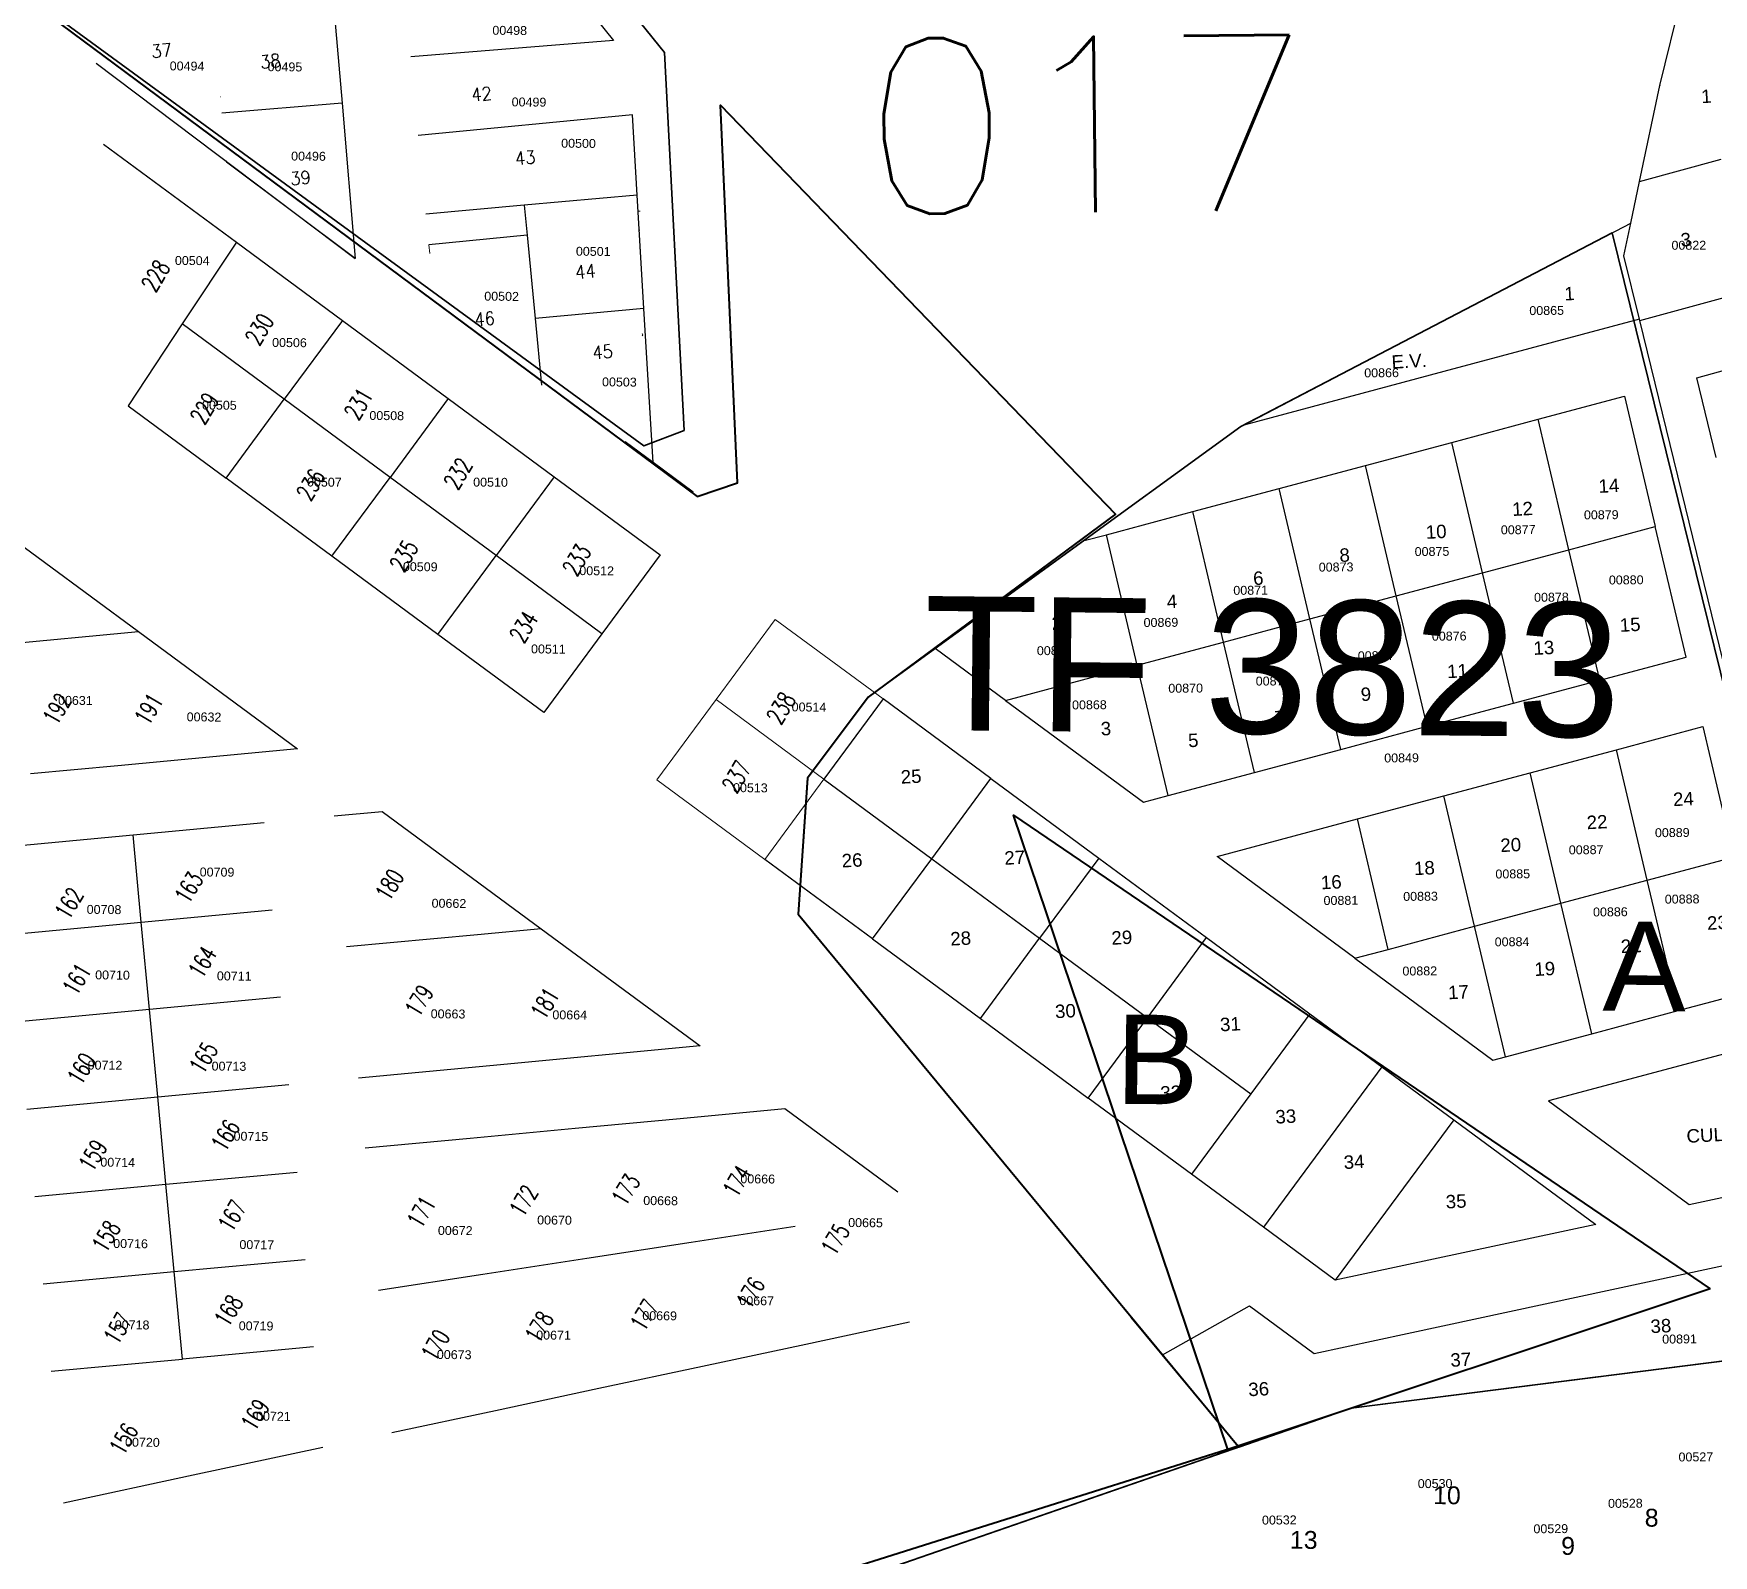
# Model space of a CAD drawing. Header units: metres. Extents: x 0 to 1324930, y 0 to 1631912.
# Drawn here: x 253340.3 to 253528.4, y 1630215.2 to 1630385.5 of the extents above; entities that cross this region are included whole.
import ezdxf
from ezdxf.enums import TextEntityAlignment as Align

# ---------------------------------------------------------------- set-up
doc = ezdxf.new("R2010")
doc.units = ezdxf.units.M
doc.header["$MEASUREMENT"] = 0
for name, color, linetype in [('A_revoir_niveau_0', 7, 'Continuous'), ('historique_numero_parcelle', 7, 'Continuous'), ('limites_parcelles', 7, 'Continuous'), ('limites_sections', 7, 'Continuous'), ('limites_tf', 7, 'Continuous'), ('numero_lot', 7, 'Continuous'), ('numero_parcelle', 7, 'Continuous')]:
    doc.layers.add(name, color=color, linetype=linetype)
for name, color, linetype, lineweight in [('ASSIETTE IMMAT', 7, 'Continuous', 0), ('cartouche', 7, 'Continuous', 0), ('JRD', 7, 'Continuous', 0), ('Lotissement 849', 7, 'Continuous', 0), ('Numero_TF', 7, 'Continuous', 0), ('Régularisation', 1, 'Continuous', 40), ('TF', 7, 'Continuous', 0)]:
    doc.layers.add(name, color=color, linetype=linetype, lineweight=lineweight)
doc.styles.get("Standard").update_dxf_attribs({"font": 'txt.shx'})
doc.styles.add('Style-Arial', font='arial.ttf')
doc.styles.add('Style-STANDARD', font='STANDARD.shx')
doc.styles.add('Style-txt', font='txt.shx')
doc.styles.add('Styledgn000', font='dgn000.shx')

msp = doc.modelspace()

# ---------------------------------------------------------------- linework, layer by layer
at = {"layer": 'A_revoir_niveau_0', "color": 7, "linetype": 'Continuous', "lineweight": 0}
for p, q in [((253426.95167, 1630302.18102, 0), (253433.74721, 1630311.24013, 0)), ((253425.8913, 1630286.92131, 0), (253425.8913, 1630286.92131, 0)), ((253475.2276, 1630227.28975, 0), (253463.19944, 1630241.80691, 0))]:
    msp.add_line(p, q, dxfattribs=at)
at = {"layer": 'ASSIETTE IMMAT', "color": 2, "linetype": 'Continuous', "lineweight": 40}
msp.add_polyline3d([(253304.28607, 1630415.55982, -1.032), (253414.61246, 1630333.66978, 0), (253419.11558, 1630335.2232, 0), (253417.22345, 1630377.50538, -0.25045), (253461.43441, 1630331.70579, 0.10568), (253433.74197, 1630311.23856, 0.16934), (253426.94604, 1630302.1753, 0.20853), (253425.89071, 1630286.92304, 0.29538), (253475.14306, 1630227.38584, 0.74179), (253420.30421, 1630210.07073, 0.73244), (253338.30498, 1630212.02092, 0.55606), (253281.71605, 1630158.44501, 0.75471), (253272.82588, 1630058.16258, 1.3218), (253238.77313, 1630009.06386, 1.53968), (253173.60872, 1629962.60402, 1.67957), (253084.70559, 1629865.60895, 2.06647)], dxfattribs=at)
at = {"layer": 'JRD', "color": 7, "linetype": 'Continuous', "lineweight": 0}
for p, q in [((253416.71523, 1630310.95472, 0), (253423.34083, 1630319.93119, 0)), ((253423.34083, 1630319.93119, 0), (253435.417, 1630311.03333, 0)), ((253444.18282, 1630314.4994, 0), (253441.23652, 1630316.67498, 0)), ((253410.10038, 1630301.97188, 0), (253416.71523, 1630310.95472, 0)), ((253416.71523, 1630310.95472, 0), (253428.78503, 1630302.04611, 0)), ((253422.17018, 1630293.06327, 0), (253410.10038, 1630301.97188, 0)), ((253422.17018, 1630293.06327, 0), (253428.78503, 1630302.04611, 0))]:
    msp.add_line(p, q, dxfattribs=at)
at = {"layer": 'limites_parcelles'}
for p, q in [((253399.06468, 1630392.43979), (253405.22724, 1630384.74537)), ((253522.37773, 1630379.69119), (253525.23401, 1630391.32533)), ((253373.94284, 1630388.34807), (253374.84904, 1630377.71748)), ((253405.22724, 1630384.74537), (253382.52684, 1630382.89533)), ((253347.30657, 1630382.20306), (253376.33133, 1630360.32871)), ((253520.09453, 1630368.93355), (253522.37773, 1630379.69119)), ((253374.84904, 1630377.71748), (253361.3702, 1630376.58328)), ((253374.84904, 1630377.71748), (253376.33133, 1630360.32871)), ((253407.3604, 1630376.42744), (253383.38132, 1630374.09598)), ((253407.89148, 1630367.43379), (253407.3604, 1630376.42744)), ((253348.13674, 1630373.122), (253363.02568, 1630362.14314)), ((253376.33133, 1630360.32871), (253361.92322, 1630371.12205)), ((253520.09453, 1630368.93355), (253529.22618, 1630371.44289)), ((253519.10632, 1630364.27748), (253520.09453, 1630368.93355)), ((253395.2333, 1630366.29061), (253384.2358, 1630365.29664)), ((253407.89148, 1630367.43379), (253395.2333, 1630366.29061)), ((253395.2333, 1630366.29061), (253395.55857, 1630362.94093)), ((253408.64205, 1630354.72291), (253407.89148, 1630367.43379)), ((253496.93471, 1630352.71581), (253519.10632, 1630364.27748)), ((253518.33458, 1630360.64132), (253519.10632, 1630364.27748)), ((253363.02568, 1630362.14314), (253356.94954, 1630352.99819)), ((253363.02568, 1630362.14314), (253374.88064, 1630353.39049)), ((253395.55857, 1630362.94093), (253384.56838, 1630361.87174)), ((253395.55857, 1630362.94093), (253396.46349, 1630353.62218)), ((253520.07627, 1630353.51999), (253518.33458, 1630360.64132)), ((253520.11007, 1630353.38179), (253533.20078, 1630356.97905)), ((253408.64205, 1630354.72291), (253396.46349, 1630353.62218)), ((253409.65922, 1630337.49733), (253408.64205, 1630354.72291)), ((253356.94954, 1630352.99819), (253350.88397, 1630343.84697)), ((253368.37103, 1630344.57379), (253356.94954, 1630352.99819)), ((253374.88064, 1630353.39049), (253368.37103, 1630344.57379)), ((253374.88064, 1630353.39049), (253386.7313, 1630344.65466)), ((253396.46349, 1630353.62218), (253397.18805, 1630346.16067)), ((253475.78229, 1630341.67773), (253496.93471, 1630352.71581)), ((253520.07627, 1630353.51999), (253498.18105, 1630347.66389)), ((253520.11007, 1630353.38179), (253520.07627, 1630353.51999)), ((253539.43174, 1630274.38044), (253520.11007, 1630353.38179)), ((253526.49686, 1630346.96714), (253543.10219, 1630351.53021)), ((253498.18105, 1630347.66389), (253475.78229, 1630341.67773)), ((253528.67627, 1630338.05611), (253526.49686, 1630346.96714)), ((253350.88397, 1630343.84697), (253361.86141, 1630335.7571)), ((253361.86141, 1630335.7571), (253368.37103, 1630344.57379)), ((253380.22599, 1630335.82114), (253368.37103, 1630344.57379)), ((253386.7313, 1630344.65466), (253380.22599, 1630335.82114)), ((253386.7313, 1630344.65466), (253398.58627, 1630335.90201)), ((253508.72578, 1630342.32898), (253518.39041, 1630344.91267)), ((253518.39041, 1630344.91267), (253521.85356, 1630330.31175)), ((253499.06116, 1630339.74529), (253508.72578, 1630342.32898)), ((253512.18889, 1630327.72828), (253508.72578, 1630342.32898)), ((253409.65922, 1630337.49733), (253406.54051, 1630339.79651)), ((253489.39654, 1630337.16161), (253499.06116, 1630339.74529)), ((253502.52421, 1630325.14481), (253499.06116, 1630339.74529)), ((253373.71637, 1630327.00445), (253380.22599, 1630335.82114)), ((253392.08722, 1630327.07906), (253380.22599, 1630335.82114)), ((253398.58627, 1630335.90201), (253392.08722, 1630327.07906)), ((253398.58627, 1630335.90201), (253410.44123, 1630327.14936)), ((253414.15347, 1630334.18406), (253409.65922, 1630337.49733)), ((253479.73192, 1630334.57792), (253489.39654, 1630337.16161)), ((253492.85954, 1630322.56135), (253489.39654, 1630337.16161)), ((253373.71637, 1630327.00445), (253361.86141, 1630335.7571)), ((253470.0673, 1630331.99423), (253479.73192, 1630334.57792)), ((253483.19486, 1630319.97788), (253479.73192, 1630334.57792)), ((253334.27609, 1630331.6945), (253352.05626, 1630318.57479)), ((253460.40267, 1630329.41054), (253470.0673, 1630331.99423)), ((253473.53019, 1630317.39442), (253470.0673, 1630331.99423)), ((253512.18889, 1630327.72828), (253521.85356, 1630330.31175)), ((253525.31672, 1630315.71082), (253521.85356, 1630330.31175)), ((253441.24036, 1630316.67864), (253457.84735, 1630328.72532)), ((253457.93221, 1630328.7501), (253460.40267, 1630329.41054)), ((253463.86551, 1630314.81095), (253460.40267, 1630329.41054)), ((253385.57134, 1630318.2518), (253373.71637, 1630327.00445)), ((253385.57134, 1630318.2518), (253392.08722, 1630327.07906)), ((253403.94218, 1630318.3264), (253392.08722, 1630327.07906)), ((253410.44123, 1630327.14936), (253403.94218, 1630318.3264)), ((253502.52421, 1630325.14481), (253512.18889, 1630327.72828)), ((253515.65203, 1630313.12744), (253512.18889, 1630327.72828)), ((253492.85954, 1630322.56135), (253502.52421, 1630325.14481)), ((253505.98733, 1630310.54405), (253502.52421, 1630325.14481)), ((253483.19486, 1630319.97788), (253492.85954, 1630322.56135)), ((253496.32264, 1630307.96067), (253492.85954, 1630322.56135)), ((253473.53019, 1630317.39442), (253483.19486, 1630319.97788)), ((253486.65794, 1630305.37728), (253483.19486, 1630319.97788)), ((253319.01708, 1630315.45984), (253352.05626, 1630318.57479)), ((253352.05626, 1630318.57479), (253369.85781, 1630305.44085)), ((253397.43256, 1630309.50971), (253385.57134, 1630318.2518)), ((253403.94218, 1630318.3264), (253397.43256, 1630309.50971)), ((253463.86551, 1630314.81095), (253473.53019, 1630317.39442)), ((253476.99325, 1630302.7939), (253473.53019, 1630317.39442)), ((253449.11335, 1630310.86755), (253441.24036, 1630316.67864)), ((253515.65203, 1630313.12744), (253525.31672, 1630315.71082)), ((253449.11335, 1630310.86755), (253463.86551, 1630314.81095)), ((253467.32856, 1630300.21051), (253463.86551, 1630314.81095)), ((253505.98733, 1630310.54405), (253515.65203, 1630313.12744)), ((253435.417, 1630311.03333), (253428.78503, 1630302.04611)), ((253447.48672, 1630302.12542), (253435.417, 1630311.03333)), ((253449.11335, 1630310.86755), (253464.55583, 1630299.46936)), ((253496.32264, 1630307.96067), (253505.98733, 1630310.54405)), ((253486.65794, 1630305.37728), (253496.32264, 1630307.96067)), ((253517.49904, 1630305.34028), (253527.16374, 1630307.92366)), ((253527.16374, 1630307.92366), (253530.62689, 1630293.32274)), ((253369.85781, 1630305.44085), (253349.73961, 1630303.54934)), ((253476.99325, 1630302.7939), (253486.65794, 1630305.37728)), ((253507.83435, 1630302.75689), (253517.49904, 1630305.34028)), ((253520.9622, 1630290.73935), (253517.49904, 1630305.34028)), ((253349.73961, 1630303.54934), (253339.96188, 1630302.63339)), ((253428.78503, 1630302.04611), (253440.85736, 1630293.14336)), ((253440.85903, 1630293.14564), (253447.48672, 1630302.12542)), ((253447.48672, 1630302.12542), (253459.5566, 1630293.21612)), ((253467.32856, 1630300.21051), (253476.99325, 1630302.7939)), ((253498.16966, 1630300.17351), (253507.83435, 1630302.75689)), ((253511.29751, 1630288.15597), (253507.83435, 1630302.75689)), ((253464.55583, 1630299.46936), (253467.32856, 1630300.21051)), ((253488.50496, 1630297.59012), (253498.16966, 1630300.17351)), ((253501.63281, 1630285.57258), (253498.16966, 1630300.17351)), ((253373.95657, 1630297.93058), (253379.34898, 1630298.43161)), ((253379.34898, 1630298.43161), (253397.13455, 1630285.30791)), ((253351.45462, 1630295.82245), (253366.1248, 1630297.19097)), ((253472.79229, 1630293.39011), (253488.50496, 1630297.59012)), ((253491.96812, 1630282.9892), (253488.50496, 1630297.59012)), ((253336.78874, 1630294.4371), (253351.45462, 1630295.82245)), ((253352.3736, 1630286.03766), (253351.45462, 1630295.82245)), ((253434.23959, 1630284.15495), (253422.17018, 1630293.06327)), ((253434.23959, 1630284.15495), (253440.85736, 1630293.14336)), ((253440.85736, 1630293.14336), (253440.85903, 1630293.14564)), ((253440.85736, 1630293.14336), (253452.93099, 1630284.23965)), ((253459.5566, 1630293.21612), (253452.93099, 1630284.23965)), ((253459.5566, 1630293.21612), (253471.63277, 1630284.31827)), ((253488.23565, 1630281.99151), (253472.79229, 1630293.39011)), ((253520.9622, 1630290.73935), (253530.62689, 1630293.32274)), ((253511.29751, 1630288.15597), (253520.9622, 1630290.73935)), ((253524.42536, 1630276.13843), (253520.9622, 1630290.73935)), ((253352.3736, 1630286.03766), (253367.03924, 1630287.41437)), ((253501.63281, 1630285.57258), (253511.29751, 1630288.15597)), ((253514.76066, 1630273.55505), (253511.29751, 1630288.15597)), ((253337.70318, 1630284.6605), (253352.3736, 1630286.03766)), ((253353.29259, 1630276.25288), (253352.3736, 1630286.03766)), ((253397.13455, 1630285.30791), (253390.00154, 1630284.63949)), ((253397.13455, 1630285.30791), (253414.93069, 1630272.17795)), ((253491.96812, 1630282.9892), (253501.63281, 1630285.57258)), ((253505.09597, 1630270.97166), (253501.63281, 1630285.57258)), ((253390.00154, 1630284.63949), (253375.32509, 1630283.2604)), ((253434.23959, 1630284.15495), (253443.02088, 1630277.68512)), ((253446.30461, 1630275.26213), (253452.93099, 1630284.23965)), ((253452.93099, 1630284.23965), (253465.00398, 1630275.33642)), ((253465.00398, 1630275.33642), (253471.63277, 1630284.31827)), ((253471.63277, 1630284.31827), (253483.18739, 1630275.78991)), ((253488.23565, 1630281.99151), (253491.96812, 1630282.9892)), ((253488.23565, 1630281.99151), (253503.67901, 1630270.59291)), ((253367.96424, 1630277.63151), (253353.29259, 1630276.25288)), ((253443.02088, 1630277.68512), (253446.30461, 1630275.26213)), ((253524.42536, 1630276.13843), (253534.09005, 1630278.72182)), ((253353.2878, 1630276.25243), (253338.62817, 1630274.87764)), ((253353.29259, 1630276.25288), (253353.2878, 1630276.25243)), ((253354.21064, 1630266.47798), (253353.29259, 1630276.25288)), ((253483.18739, 1630275.78991), (253476.56714, 1630266.80916)), ((253483.18739, 1630275.78991), (253491.23758, 1630269.85742)), ((253514.76066, 1630273.55505), (253524.42536, 1630276.13843)), ((253446.30461, 1630275.26213), (253458.37563, 1630266.35517)), ((253458.37563, 1630266.35517), (253465.00398, 1630275.33642)), ((253465.00398, 1630275.33642), (253476.56714, 1630266.80916)), ((253414.93069, 1630272.17795), (253391.37006, 1630269.96931)), ((253505.09597, 1630270.97166), (253514.76066, 1630273.55505)), ((253535.47531, 1630272.88145), (253509.89047, 1630266.04258)), ((253503.67901, 1630270.59291), (253505.09597, 1630270.97166)), ((253391.37006, 1630269.96931), (253376.70418, 1630268.58396)), ((253491.23758, 1630269.85742), (253477.9898, 1630251.88607)), ((253491.23758, 1630269.85742), (253499.28777, 1630263.92493)), ((253339.54261, 1630265.10104), (253354.21064, 1630266.47798)), ((253354.21064, 1630266.47798), (253368.87867, 1630267.85491)), ((253355.12963, 1630256.69319), (253354.21064, 1630266.47798)), ((253458.37519, 1630266.35458), (253458.37563, 1630266.35517)), ((253469.94224, 1630257.82211), (253458.37519, 1630266.35458)), ((253476.56714, 1630266.80916), (253469.94224, 1630257.82211)), ((253412.6836, 1630264.07515), (253424.42812, 1630265.17928)), ((253424.42812, 1630265.17928), (253437.07806, 1630255.84132)), ((253509.89047, 1630266.04258), (253525.62945, 1630254.43531)), ((253389.184, 1630261.87315), (253400.92852, 1630262.97728)), ((253400.92852, 1630262.97728), (253412.6836, 1630264.07515)), ((253499.28777, 1630263.92493), (253486.0334, 1630245.95295)), ((253499.28777, 1630263.92493), (253515.18035, 1630252.19895)), ((253377.43949, 1630260.76901), (253389.184, 1630261.87315)), ((253355.12963, 1630256.69319), (253369.80367, 1630258.07205)), ((253477.9898, 1630251.88607), (253469.94224, 1630257.82211)), ((253525.62945, 1630254.43531), (253539.16692, 1630257.31739)), ((253340.46761, 1630255.31818), (253355.12723, 1630256.69296)), ((253355.12723, 1630256.69296), (253355.12963, 1630256.69319)), ((253356.04768, 1630246.91829), (253355.12963, 1630256.69319)), ((253425.58229, 1630251.9778), (253413.93204, 1630250.18978)), ((253486.0334, 1630245.95295), (253477.9898, 1630251.88607)), ((253515.18035, 1630252.19895), (253486.0334, 1630245.95295)), ((253413.93204, 1630250.18978), (253402.26497, 1630248.39747)), ((253494.06389, 1630240.00184), (253541.10847, 1630250.0849)), ((253356.04768, 1630246.91829), (253370.71811, 1630248.29545)), ((253402.26497, 1630248.39747), (253390.60416, 1630246.61572)), ((253341.38205, 1630245.54158), (253356.04768, 1630246.91829)), ((253356.96667, 1630237.1335), (253356.04768, 1630246.91829)), ((253390.60416, 1630246.61572), (253378.93708, 1630244.8234)), ((253466.68054, 1630237.5975), (253476.43873, 1630243.08529)), ((253476.43873, 1630243.08529), (253483.65328, 1630237.76921)), ((253438.3703, 1630241.25916), (253426.75328, 1630238.78062)), ((253483.65328, 1630237.76921), (253494.06389, 1630240.00184)), ((253371.64311, 1630238.51259), (253356.96667, 1630237.1335)), ((253426.75328, 1630238.78062), (253415.18048, 1630236.30442)), ((253342.29648, 1630235.76498), (253356.96667, 1630237.1335)), ((253415.18048, 1630236.30442), (253403.59711, 1630233.83448)), ((253475.2227, 1630227.28719), (253466.68054, 1630237.5975)), ((253515.40737, 1630235.13549), (253487.81907, 1630231.63511)), ((253403.59711, 1630233.83448), (253392.01805, 1630231.34772)), ((253392.01805, 1630231.34772), (253380.43468, 1630228.87779)), ((253486.15297, 1630231.06258), (253475.2227, 1630227.28719)), ((253372.70265, 1630227.22269), (253358.18931, 1630224.11981)), ((253358.18931, 1630224.11981), (253343.67596, 1630221.01694))]:
    msp.add_line(p, q, dxfattribs=at)
at = {"layer": 'limites_tf', "color": 7, "linetype": 'Continuous', "lineweight": 13}
for p, q in [((253475.46263, 1630341.51098, 0), (253517.01261, 1630363.18569, 0)), ((253517.01261, 1630363.18569, 0), (253539.20831, 1630273.17756, 0)), ((253440.84686, 1630316.39323, 0), (253475.46263, 1630341.51098, 0)), ((253433.74231, 1630311.23758, 0), (253440.84686, 1630316.39323, 0)), ((253425.88641, 1630286.91876, 0), (253426.94677, 1630302.17846, 0)), ((253463.19454, 1630241.80435, 0), (253425.88641, 1630286.91876, 0)), ((253487.81907, 1630231.63511, 0), (253475.2227, 1630227.28719, 0))]:
    msp.add_line(p, q, dxfattribs=at)
at = {"layer": 'limites_tf', "color": 5, "linetype": 'Continuous', "lineweight": 30}
for p, q in [((253463.19944, 1630241.80691, 0), (253425.8913, 1630286.92131, 0)), ((253475.2227, 1630227.28719, 0), (253463.19454, 1630241.80435, 0)), ((253546.97612, 1630239.14669, 0), (253487.82397, 1630231.63767, 0)), ((253487.82397, 1630231.63767, 0), (253475.2276, 1630227.28975, 0))]:
    msp.add_line(p, q, dxfattribs=at)
at = {"layer": 'limites_tf', "color": 7, "linetype": 'Continuous', "lineweight": 30}
msp.add_line((253487.81907, 1630231.63511, 0), (253546.97122, 1630239.14413, 0), dxfattribs=at)
at = {"layer": 'limites_tf', "color": 1, "linetype": 'Continuous', "lineweight": 30}
msp.add_line((253414.97016, 1630206.41899, 0), (253487.81907, 1630231.63511, 0), dxfattribs=at)
at = {"layer": 'limites_tf', "color": 5, "linetype": 'Continuous', "lineweight": 30, "flags": 128}
for points, elevation in [([(253249.54217, 1630452.1352), (253248.78988, 1630447.95558), (253304.28607, 1630415.55982), (253408.62814, 1630339.34167), (253413.13428, 1630341.0758), (253410.92331, 1630383.37386), (253278.14989, 1630547.52522), (253271.7229, 1630544.86414), (253267.95159, 1630536.4655), (253249.54217, 1630452.1352)], -1.032), ([(253517.01751, 1630363.18825), (253539.21321, 1630273.18012), (253595.58414, 1630280.58835), (253616.43782, 1630280.8293), (253658.46527, 1630281.31783), (253656.06788, 1630233.03035), (253620.19936, 1630217.17627), (253588.16135, 1630217.05782), (253555.08839, 1630216.93764), (253546.97612, 1630239.14669), (253487.82397, 1630231.63767), (253475.2276, 1630227.28975), (253425.8913, 1630286.92131), (253426.95167, 1630302.18102), (253433.74231, 1630311.23758), (253475.46753, 1630341.51353), (253517.01751, 1630363.18825)], 0), ([(253548.01654, 1630236.3256), (253564.53235, 1630191.09961), (253272.33992, 1630059.13179), (253275.88763, 1630063.65478), (253281.71757, 1630158.44061), (253316.43682, 1630191.87588), (253332.17143, 1630206.5114), (253337.58072, 1630195.94399), (253395.31035, 1630207.02816), (253414.97495, 1630206.41155), (253417.55458, 1630207.3145), (253487.82397, 1630231.63767), (253546.97612, 1630239.14669), (253548.01654, 1630236.3256)], 0)]:
    msp.add_lwpolyline(points, close=True, dxfattribs=dict(at, elevation=elevation))
at = {"layer": 'Lotissement 849', "color": 4, "linetype": 'Continuous', "lineweight": 0, "ltscale": 5}
for p, q in [((253349.27225, 1630380.72209, -1.032), (253349.2831, 1630380.72215, -1.032)), ((253384.66313, 1630360.89599, -1.032), (253384.54179, 1630361.87113, -1.032))]:
    msp.add_line(p, q, dxfattribs=at)
at = {"layer": 'Lotissement 849', "color": 7, "linetype": 'Continuous', "lineweight": 0, "ltscale": 5}
msp.add_line((253374.69407, 1630379.547, -1.032), (253374.68028, 1630379.54665, -1.032), dxfattribs=at)
at = {"layer": 'numero_lot', "color": 7, "linetype": 'Continuous', "lineweight": 0}
msp.add_point((253522.37773, 1630379.69119), dxfattribs=at)
at = {"layer": 'Régularisation', "color": 2, "linetype": 'Continuous', "lineweight": 40}
msp.add_3dface([(253528, 1630245), (253474, 1630227), (253450, 1630298)], dxfattribs=at)
at = {"layer": 'TF', "color": 7, "linetype": 'Continuous', "lineweight": 0}
for p, q in [((253361.25533, 1630378.41669, -1.032), (253361.21612, 1630378.41387, -1.032)), ((253361.87844, 1630371.28844, -1.032), (253361.88547, 1630371.21609, -1.032))]:
    msp.add_line(p, q, dxfattribs=at)
at = {"layer": 'TF', "color": 5, "linetype": 'Continuous', "lineweight": 0}
for p, q in [((253408.21543, 1630365.62868, -1.032), (253407.94841, 1630365.63433, -1.032)), ((253408.16633, 1630363.50202, -1.032), (253408.02393, 1630363.50497, -1.032)), ((253408.11723, 1630361.37537, -1.032), (253408.09935, 1630361.37659, -1.032)), ((253408.51076, 1630351.79402, -1.032), (253408.43628, 1630351.93088, -1.032)), ((253408.44437, 1630351.68494, -1.032), (253408.51076, 1630351.79402, -1.032))]:
    msp.add_line(p, q, dxfattribs=at)

# ---------------------------------------------------------------- texts
at = {"layer": 'cartouche', "color": 7, "linetype": 'Continuous', "lineweight": 0, "char_height": 1.5, "attachment_point": 7, "rotation": 3.0413717, "line_spacing_factor": 0.6}
for s, insert in [('\\fArial|b0|i0|c00|p39;E.V.', (253492.36664, 1630347.98758, 0)), ('\\fArial|b0|i0|c00|p39;CULTE', (253525.38516, 1630261.31036, 0))]:
    msp.add_mtext(s, dxfattribs=dict(at, insert=insert))
at = {"layer": 'historique_numero_parcelle', "color": 7, "linetype": 'Continuous', "lineweight": 0, "style": 'Style-Arial'}
msp.add_text('00849', height=1, rotation=0.43413, dxfattribs=at).set_placement((253491.50564, 1630304.91363, 0.00002), align=Align.TOP_LEFT)
at = {"layer": 'JRD', "color": 7, "linetype": 'Continuous', "lineweight": 0, "style": 'Style-STANDARD', "width": 0.738818}
for s, p in [('238', (253423.96015, 1630307.99769, 0)), ('237', (253418.98928, 1630300.32367, 0))]:
    msp.add_text(s, height=2, rotation=59.35591, dxfattribs=at).set_placement(p)
at = {"layer": 'limites_sections', "color": 3, "lineweight": 30, "style": 'Style-txt'}
msp.add_text('017', height=19.646083, rotation=0.56223, dxfattribs=at).set_placement((253458.23222, 1630375.32834), align=Align.MIDDLE_CENTER)
at = {"layer": 'numero_lot', "color": 7, "linetype": 'Continuous', "lineweight": 0, "style": 'Style-STANDARD'}
for s, p in [('37', (253354.64419, 1630383.59361, -1.032)), ('38', (253366.81806, 1630382.41308, -1.032)), ('42', (253390.45423, 1630378.74729, -1.032)), ('43', (253395.34195, 1630371.6078, -1.032)), ('39', (253370.18386, 1630369.34933, -1.032)), ('44', (253402.08376, 1630358.87188, -1.032)), ('46', (253390.80142, 1630353.57495, -1.032)), ('45', (253404.00716, 1630349.86841, -1.032))]:
    msp.add_text(s, height=1.473456, rotation=5.54643, dxfattribs=at).set_placement(p, align=Align.MIDDLE_CENTER)
at = {"layer": 'numero_lot', "color": 7, "linetype": 'Continuous', "lineweight": 0, "style": 'Style-STANDARD', "width": 0.738818}
for s, p in [('228', (253353.95581, 1630356.42917, -1.032)), ('230', (253365.56721, 1630350.44038, -1.032)), ('231', (253376.66431, 1630342.07891, -1.032)), ('229', (253359.42722, 1630341.58452, -1.032)), ('232', (253387.80242, 1630334.28823, -1.032)), ('236', (253371.31477, 1630333.05212, -1.032)), ('235', (253381.75196, 1630325.08182, -1.032)), ('233', (253401.09951, 1630324.62303, -1.032)), ('234', (253395.17187, 1630317.12879, -1.032)), ('192', (253342.92178, 1630307.95143, -1.032)), ('191', (253353.18018, 1630307.93288, -1.032)), ('163', (253357.67183, 1630287.95396, -1.032)), ('180', (253380.1413, 1630288.25501, -1.032)), ('162', (253344.26649, 1630286.19213, -1.032)), ('164', (253359.20172, 1630279.62492, -1.032)), ('161', (253345.12371, 1630277.6908, -1.032)), ('179', (253383.45365, 1630275.28488, -1.032)), ('181', (253397.53648, 1630274.97118, -1.032)), ('165', (253359.3126, 1630268.90148, -1.032)), ('160', (253345.65196, 1630267.67165, -1.032)), ('166', (253361.77035, 1630260.21283, -1.032)), ('159', (253346.93628, 1630257.96556, -1.032)), ('173', (253406.59161, 1630254.13532, -1.032)), ('174', (253419.04497, 1630255.08484, -1.032)), ('167', (253362.51795, 1630251.20553, -1.032)), ('171', (253383.70594, 1630251.63358, -1.032)), ('172', (253395.14882, 1630252.88445, -1.032)), ('158', (253348.41372, 1630248.9063, -1.032)), ('175', (253430.04496, 1630248.56587, -1.032)), ('176', (253420.5564, 1630242.58701, -1.032)), ('168', (253362.12305, 1630240.59142, -1.032)), ('177', (253408.68114, 1630240.10494, -1.032)), ('157', (253349.72917, 1630238.61093, -1.032)), ('178', (253396.88779, 1630238.76426, -1.032)), ('170', (253385.27348, 1630236.72256, -1.032)), ('169', (253365.10121, 1630228.93, -1.032)), ('156', (253350.38158, 1630226.23422, -1.032))]:
    msp.add_text(s, height=1.964608, rotation=59.34774, dxfattribs=at).set_placement(p)
at = {"layer": 'numero_lot', "color": 7, "linetype": 'Continuous', "lineweight": 0, "char_height": 1.5, "attachment_point": 7, "line_spacing_factor": 0.6}
for s, insert, rotation in [('\\fArial|b0|i0|c00|p39;1', (253527.03353, 1630377.70945), 3.4414189), ('\\fArial|b0|i0|c00|p39;3', (253524.72661, 1630361.63634), 3.4414189), ('\\fArial|b0|i0|c00|p39;1', (253511.7051, 1630355.62259, 0), 3.0413717), ('\\fArial|b0|i0|c00|p39;14', (253515.53081, 1630334.08251, 0), 3.0413717), ('\\fArial|b0|i0|c00|p39;12', (253505.86612, 1630331.49912, 0), 3.0413717), ('\\fArial|b0|i0|c00|p39;10', (253496.20143, 1630328.91574, 0), 3.0413717), ('\\fArial|b0|i0|c00|p39;8', (253486.53673, 1630326.33235, 0), 3.0413717), ('\\fArial|b0|i0|c00|p39;6', (253476.87204, 1630323.74897, 0), 3.0413717), ('\\fArial|b0|i0|c00|p39;4', (253467.20734, 1630321.16558, 0), 3.0413717), ('\\fArial|b0|i0|c00|p39;2', (253454.31455, 1630318.7277, 0), 3.0413717), ('\\fArial|b0|i0|c00|p39;15', (253517.91372, 1630318.50978, 0), 3.0413717), ('\\fArial|b0|i0|c00|p39;13', (253508.24903, 1630315.92639, 0), 3.0413717), ('\\fArial|b0|i0|c00|p39;11', (253498.58433, 1630313.34301, 0), 3.0413717), ('\\fArial|b0|i0|c00|p39;9', (253488.91964, 1630310.75962, 0), 3.0413717), ('\\fArial|b0|i0|c00|p39;7', (253479.25495, 1630308.17624, 0), 3.0413717), ('\\fArial|b0|i0|c00|p39;3', (253459.81257, 1630306.90934, 0), 3.0413717), ('\\fArial|b0|i0|c00|p39;5', (253469.59025, 1630305.59285, 0), 3.0413717), ('\\fArial|b0|i0|c00|p39;25', (253437.42388, 1630301.51572, 0), 3.0413717), ('\\fArial|b0|i0|c00|p39;24', (253523.87599, 1630299.02117, 0), 3.0413717), ('\\fArial|b0|i0|c00|p39;22', (253514.21129, 1630296.43779, 0), 3.0413717), ('\\fArial|b0|i0|c00|p39;20', (253504.5466, 1630293.8544, 0), 3.0413717), ('\\fArial|b0|i0|c00|p39;26', (253430.8172, 1630292.13394, 0), 3.0413717), ('\\fArial|b0|i0|c00|p39;27', (253449.02005, 1630292.45485, 0), 3.0413717), ('\\fArial|b0|i0|c00|p39;18', (253494.8819, 1630291.27102, 0), 3.0413717), ('\\fArial|b0|i0|c00|p39;16', (253484.45213, 1630289.68802, 0), 3.0413717), ('\\fArial|b0|i0|c00|p39;28', (253442.97458, 1630283.39308, 0), 3.0413717), ('\\fArial|b0|i0|c00|p39;29', (253461.0123, 1630283.48292, 0), 3.0413717), ('\\fArial|b0|i0|c00|p39;23', (253527.68558, 1630285.15028, 0), 3.0413717), ('\\fArial|b0|i0|c00|p39;21', (253518.02089, 1630282.56689, 0), 3.0413717), ('\\fArial|b0|i0|c00|p39;19', (253508.35619, 1630279.98351, 0), 3.0413717), ('\\fArial|b0|i0|c00|p39;17', (253498.6915, 1630277.40012, 0), 3.0413717), ('\\fArial|b0|i0|c00|p39;30', (253454.69674, 1630275.26203, 0), 3.0413717), ('\\fArial|b0|i0|c00|p39;31', (253473.16636, 1630273.79431, 0), 3.0413717), ('\\fArial|b0|i0|c00|p39;32', (253466.48481, 1630266.13595, 0), 3.0413717), ('\\fArial|b0|i0|c00|p39;33', (253479.36671, 1630263.46323, 0), 3.0413717), ('\\fArial|b0|i0|c00|p39;34', (253487.01017, 1630258.38132, 0), 3.0413717), ('\\fArial|b0|i0|c00|p39;35', (253498.43165, 1630253.95903, 0), 3.0413717), ('\\fArial|b0|i0|c00|p39;38', (253521.35508, 1630240.01071, 0), 3.0413717), ('\\fArial|b0|i0|c00|p39;37', (253498.9552, 1630236.23751, 0), 3.0413717), ('\\fArial|b0|i0|c00|p39;36', (253476.33314, 1630232.94455, 0), 3.0413717)]:
    msp.add_mtext(s, dxfattribs=dict(at, insert=insert, rotation=rotation))
at = {"layer": 'numero_lot', "color": 7, "linetype": 'Continuous', "lineweight": 0, "char_height": 2, "attachment_point": 1, "rotation": 359.5302838, "line_spacing_factor": 0.6, "style": 'Styledgn000'}
for s, insert in [('\\fArial|b0|i0|c00|p39;10', (253496.97989, 1630222.89941, 0)), ('\\fArial|b0|i0|c00|p39;8', (253520.68166, 1630220.38045, 0)), ('\\fArial|b0|i0|c00|p39;13', (253480.95513, 1630217.90432, 0)), ('\\fArial|b0|i0|c00|p39;9', (253511.32409, 1630217.2232, 0))]:
    msp.add_mtext(s, dxfattribs=dict(at, insert=insert))
at = {"layer": 'numero_parcelle', "color": 5, "lineweight": 0, "style": 'Style-Arial'}
for s, rotation, p in [('00498', 359.52223, (253391.6768, 1630386.37575, -1.032)), ('00494', 359.52223, (253355.55652, 1630382.38883, -1.032)), ('00495', 359.52223, (253366.51369, 1630382.29746, -1.032)), ('00499', 359.52223, (253393.83449, 1630378.35876, -1.032)), ('00500', 359.52223, (253399.37819, 1630373.73643, -1.032)), ('00496', 359.52223, (253369.14919, 1630372.29736, -1.032)), ('00822', 0.13223, (253523.66624, 1630362.30545, -0.00001)), ('00504', 359.52223, (253356.13833, 1630360.61224, -1.032)), ('00501', 359.52223, (253401.02784, 1630361.64109, -1.032)), ('00502', 359.52223, (253390.76949, 1630356.61388, -1.032)), ('00865', 0.43413, (253507.7488, 1630354.99541, 0.00002)), ('00506', 359.52223, (253367.01969, 1630351.42987, -1.032)), ('00866', 0.43413, (253489.26898, 1630348.0214, 0.00002)), ('00503', 359.52223, (253403.95437, 1630347.02059, -1.032)), ('00505', 359.52223, (253359.17537, 1630344.42401, -1.032)), ('00508', 359.52223, (253377.90948, 1630343.25761, -1.032)), ('00507', 359.52223, (253370.92659, 1630335.81163, -1.032)), ('00510', 359.52223, (253389.52615, 1630335.80085, -1.032)), ('00879', 0.43413, (253513.86153, 1630332.12742, 0.00002)), ('00877', 0.43413, (253504.56015, 1630330.45241, 0.00002)), ('00875', 0.43413, (253494.91323, 1630328.02131, 0.00002)), ('00509', 359.52223, (253381.66137, 1630326.34186, -1.032)), ('00512', 359.52223, (253401.41071, 1630325.88855, -1.032)), ('00873', 0.43413, (253484.17636, 1630326.27697, 0.00002)), ('00880', 0.43413, (253516.65449, 1630324.83838, 0.00002)), ('00871', 0.43413, (253474.61205, 1630323.67617, 0.00002)), ('00878', 0.43413, (253508.27872, 1630322.90041, 0.00002)), ('00869', 0.43413, (253464.56707, 1630320.07949, 0.00002)), ('00511', 359.52223, (253396.0029, 1630317.13063, -1.032)), ('00876', 0.43413, (253496.83925, 1630318.54659, 0.00002)), ('00867', 0.43413, (253452.62175, 1630316.92486, 0.00002)), ('00874', 0.43413, (253488.54521, 1630316.35452, 0.00002)), ('00872', 0.43413, (253477.1217, 1630313.52, 0.00002)), ('00631', 359.52223, (253343.05379, 1630311.37693, -1.032)), ('00870', 0.43413, (253467.33516, 1630312.71836, 0.00002)), ('00632', 359.52223, (253357.45668, 1630309.52508, -1.032)), ('00514', 359.52223, (253425.17832, 1630310.63556, 0)), ('00868', 0.43413, (253456.56085, 1630310.85383, 0.00002)), ('00513', 359.52223, (253418.61472, 1630301.59866, 0)), ('00889', 0.43413, (253521.80965, 1630296.55208, 0.00002)), ('00887', 0.43413, (253512.16805, 1630294.62741, 0.00002)), ('00709', 359.52223, (253358.91472, 1630292.15945, -1.032)), ('00885', 0.43413, (253503.95308, 1630291.92801, 0.00002)), ('00881', 0.43413, (253484.7127, 1630288.95988, 0.00002)), ('00883', 0.43413, (253493.63017, 1630289.41959, 0.00002)), ('00888', 0.43413, (253522.91306, 1630289.11196, 0.00002)), ('00708', 359.52223, (253346.26375, 1630287.97167, -1.032)), ('00662', 359.52223, (253384.87458, 1630288.65988, -1.032)), ('00886', 0.43413, (253514.88017, 1630287.67688, 0.00002)), ('00884', 0.43413, (253503.87328, 1630284.33149, 0.00002)), ('00710', 359.52223, (253347.2119, 1630280.63995, -1.032)), ('00711', 359.52223, (253360.83628, 1630280.52634, -1.032)), ('00882', 0.43413, (253493.54239, 1630281.06342, 0.00002)), ('00663', 359.52223, (253384.7714, 1630276.28602, -1.032)), ('00664', 359.52223, (253398.39578, 1630276.17241, -1.032)), ('00712', 359.52223, (253346.37076, 1630270.54515, -1.032)), ('00713', 359.52223, (253360.24744, 1630270.42943, -1.032)), ('00715', 359.52223, (253362.70519, 1630262.58003, -1.032)), ('00714', 359.52223, (253347.79403, 1630259.67382, -1.032)), ('00666', 359.52223, (253419.43764, 1630257.81367, -1.032)), ('00668', 359.52223, (253408.56754, 1630255.37886, -1.032)), ('00670', 359.52223, (253396.69033, 1630253.205, -1.032)), ('00672', 359.52223, (253385.57846, 1630252.03493, -1.032)), ('00665', 359.52223, (253431.50819, 1630252.91465, -1.032)), ('00716', 359.52223, (253349.23204, 1630250.5702, -1.032)), ('00717', 359.52223, (253363.36102, 1630250.45238, -1.032)), ('00667', 359.52223, (253419.32393, 1630244.17717, -1.032)), ('00669', 359.52223, (253408.46014, 1630242.49994, -1.032)), ('00718', 359.52223, (253349.40853, 1630241.47709, -1.032)), ('00719', 359.52223, (253363.28522, 1630241.36138, -1.032)), ('00671', 359.52223, (253396.58294, 1630240.32607, -1.032)), ('00891', 0.43413, (253522.6225, 1630239.8641, 0.00002)), ('00673', 359.52223, (253385.46264, 1630238.1459, -1.032)), ('00721', 359.52223, (253365.21941, 1630231.24343, -1.032)), ('00720', 359.52223, (253350.56055, 1630228.33512, -1.032))]:
    msp.add_text(s, height=1, rotation=rotation, dxfattribs=at).set_placement(p, align=Align.TOP_LEFT)
at = {"layer": 'numero_parcelle', "color": 5, "linetype": 'Continuous', "lineweight": 0, "style": 'Style-Arial'}
for s, p in [('00527', (253524.4499, 1630226.66934, 0.00002)), ('00530', (253495.26045, 1630223.68746, 0.00002)), ('00528', (253516.55777, 1630221.47599, 0.00002)), ('00532', (253477.82045, 1630219.60704, 0.00002)), ('00529', (253508.20998, 1630218.6302, 0.00002))]:
    msp.add_text(s, height=1, rotation=0.37413, dxfattribs=at).set_placement(p, align=Align.TOP_LEFT)
at = {"layer": 'numero_tf', "color": 4, "linetype": 'Continuous', "lineweight": 0, "style": 'Style-Arial'}
msp.add_text('TF 3823', height=15, rotation=359.3981, dxfattribs=at).set_placement((253439.88514, 1630307.55273, 0))
at = {"layer": 'numero_tf', "color": 7, "linetype": 'Continuous', "lineweight": 0, "style": 'Style-Arial'}
for s, p in [('A', (253515.93051, 1630276.13983, 0)), ('B', (253461.38275, 1630265.71444, 0))]:
    msp.add_text(s, height=10, rotation=359.3981, dxfattribs=at).set_placement(p)

doc.saveas('drawing.dxf')
